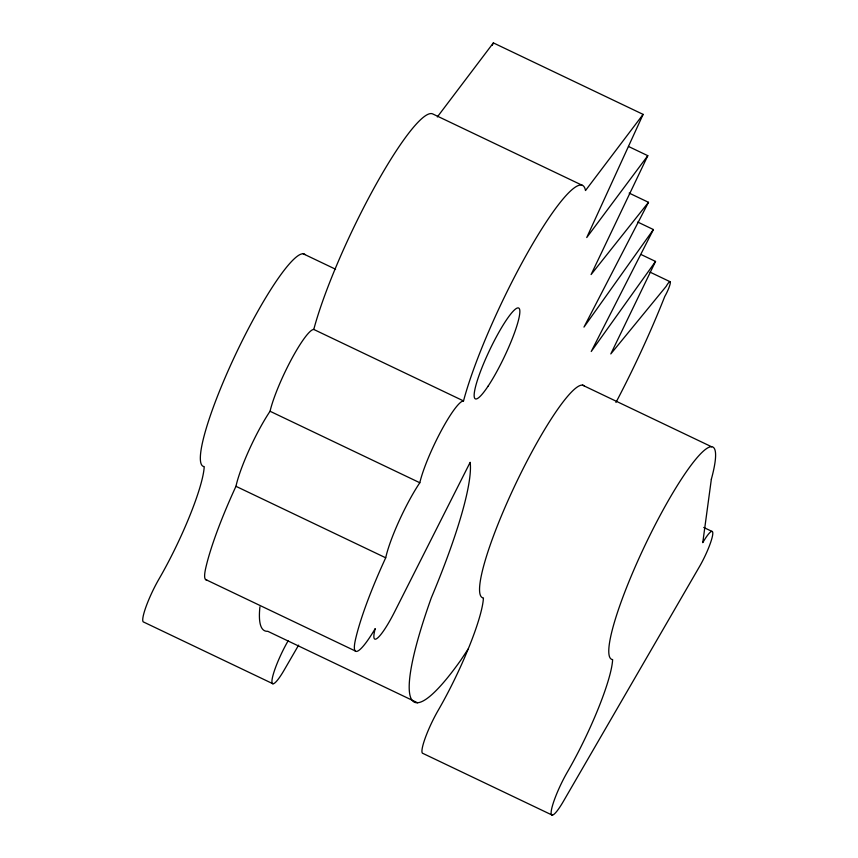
<?xml version="1.0" encoding="UTF-8"?>
<svg xmlns="http://www.w3.org/2000/svg" width="858" height="858" viewBox="0 0 858 858"><rect width="100%" height="100%" fill="white"/><g stroke="black" fill="none" stroke-linecap="round" stroke-linejoin="round"><path stroke-width="1.29" d="M492.267 45.313L493.371 42.9L643.114 114.382L586.743 237.537L647.801 155.684L628.474 146.461M647.801 155.684L591.087 274.56L648.498 202.316L629.171 193.093M641.044 254.515L655.533 261.433L610.81 353.925L666.108 286.433A10.843 1.737 -64.5 0 1 670.302 283.065A10.843 1.737 -64.5 0 1 664.746 296.525A184.116 29.569 -64.5 0 1 615.958 402.445M637.719 222.05L653.41 229.547L591.248 351.48L655.533 261.433M648.498 202.316L583.976 327.102L653.41 229.547M298.627 645.13L284.234 669.959A31.435 5.051 -64.5 0 1 272.061 679.74A31.435 5.051 -64.5 0 1 288.181 640.712M468.189 649.002L460.864 660.07A218.758 35.124 -64.5 0 1 431.338 597.747A202.241 32.475 -64.5 0 0 470.163 462.312L394.744 611.582A38.814 6.231 -64.5 0 1 377.777 637.837A38.814 6.231 -64.5 0 1 375.225 628.603A56.038 8.998 -64.5 0 1 355.405 639.864A117.954 18.94 -64.5 0 1 385.703 557.797A54.762 8.794 -64.5 0 1 419.809 482.743A51.287 8.237 -64.5 0 1 440.915 431.338A51.287 8.237 -64.5 0 1 463.524 400.922A139.629 22.415 -64.5 0 1 531.156 246.493A139.629 22.415 -64.5 0 1 585.488 190.551L643.114 114.382M437.333 116.956L493.371 42.9M582.485 185.414L432.732 113.942A139.629 22.415 -64.5 0 0 374.42 187.366A139.629 22.415 -64.5 0 0 313.771 329.451A51.287 8.237 -64.5 0 0 291.162 359.856A51.287 8.237 -64.5 0 0 270.055 411.261A54.762 8.794 -64.5 0 0 235.961 486.314A117.954 18.94 -64.5 0 0 205.663 568.382A56.038 8.998 -64.5 0 0 206.735 579.922M650.032 272.136L669.991 281.671M582.464 385.124L711.679 446.804M303.26 253.807L335.564 269.23M313.771 329.451L463.524 400.922M703.732 527.466L711.947 531.392M270.055 411.261L419.809 482.743M235.961 486.314L385.703 557.797M205.545 579.493L355.298 650.975M417.535 702.777L267.782 631.295A218.758 35.124 -64.5 0 1 259.92 606.842M552.166 815.1L422.962 753.431A31.435 5.051 -64.5 0 1 438.181 710.36A87.484 14.05 -64.5 0 0 464.746 657.239L469.229 646.492A87.484 14.05 -64.5 0 0 483.419 597.919A117.567 18.876 -64.5 0 1 515.508 484.234A117.567 18.876 -64.5 0 1 584.287 385.886M272.962 683.783L143.758 622.114A31.435 5.051 -64.5 0 1 158.977 579.043A87.484 14.05 -64.5 0 0 204.215 466.602A117.567 18.876 -64.5 0 1 236.304 352.917A117.567 18.876 -64.5 0 1 305.083 254.579M711.357 479.182L702.766 542.653A25.622 4.118 -64.5 0 1 712.687 534.684A25.622 4.118 -64.5 0 1 699.549 566.495L563.438 801.275A31.435 5.051 -64.5 0 1 551.265 811.057A31.435 5.051 -64.5 0 1 567.385 772.028A87.484 14.05 -64.5 0 0 612.623 659.587A117.567 18.876 -64.5 0 1 662.58 510.885A117.567 18.876 -64.5 0 1 711.357 479.182M488.084 386.175A50.3 8.076 -64.5 0 0 519.691 309.684A50.3 8.076 -64.5 0 0 483.226 364.532A50.3 8.076 -64.5 0 0 488.084 386.175"/></g></svg>
